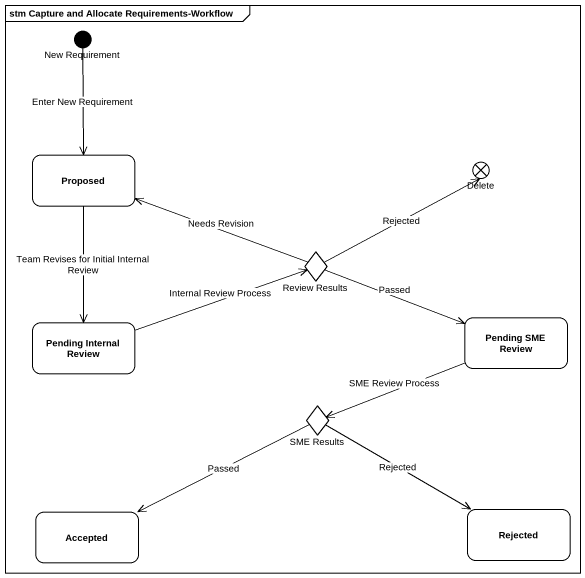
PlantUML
@startuml
mainframe stm Capture and Allocate Requirements-Workflow
hide empty description
state "New Requirement" as New_Requirement <<start>>
state Proposed
state Delete <<end>>
state "Review Results" as Review_Results <<choice>>
state "Pending Internal Review" as Pending_Internal_Review
state "Pending SME Review" as Pending_SME_Review
state "SME Results" as SME_Results <<choice>>
state Accepted
state Rejected
New_Requirement --> Proposed : Enter New Requirement
Proposed --> Pending_Internal_Review : Team Revises for Initial Internal Review
Review_Results -left-> Proposed : Needs Revision
Review_Results -right-> Delete : Rejected
Review_Results -right-> Pending_SME_Review : Passed
Pending_Internal_Review -right-> Review_Results : Internal Review Process
Pending_SME_Review -left-> SME_Results : SME Review Process
SME_Results -left-> Accepted : Passed
SME_Results -right-> Rejected : Rejected
@enduml
